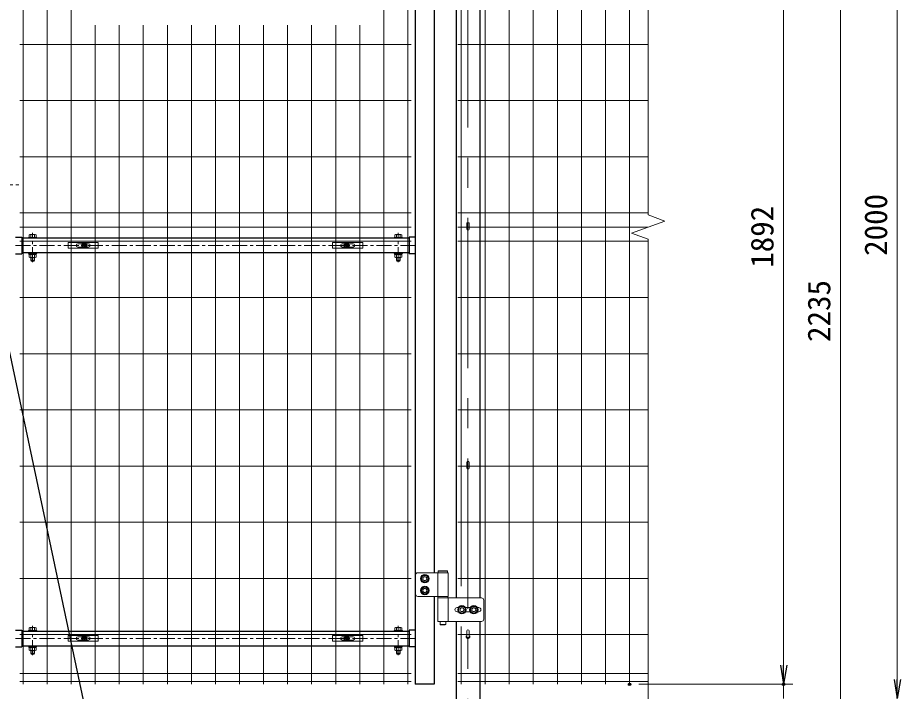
# Model space of a CAD drawing. Units: millimetres, scale not verified. Extents: x -4200 to 4200, y -2970 to 2970.
# Drawn here: x -2541 to -678, y -592 to 831 of the extents above; entities that cross this region are included whole.
import ezdxf
from ezdxf.enums import TextEntityAlignment as Align

# ---------------------------------------------------------------- set-up
doc = ezdxf.new("R2010")
doc.units = ezdxf.units.MM
doc.header["$LTSCALE"] = 10
doc.header["$PDMODE"] = 32
doc.header["$PDSIZE"] = 5
doc.linetypes.add('USER1', pattern=[50.8, 31.75, -6.35, 6.35, -6.35])
for name, color, linetype, lineweight in [('0-1_D-STR3', 3, 'Continuous', 13), ('0-2_D-BMK', 2, 'USER1', 13), ('0-3_D-STR1', 1, 'Continuous', 25), ('0-6_D-STR-TXT', 7, 'Continuous', 25), ('0-7_D-STR-DIM', 7, 'Continuous', 13), ('0-8_0', 7, 'Continuous', 25), ('0-9_Defpoints', 6, 'Continuous', 25), ('0-B_D-STR2', 7, 'Continuous', 13)]:
    doc.layers.add(name, color=color, linetype=linetype, lineweight=lineweight)
doc.styles.add('ＭＳ ゴシック', font='')
doc.styles.get('ＭＳ ゴシック').set_extended_font_data('MS Gothic')

# ---------------------------------------------------------------- blocks, each defined once
blk = doc.blocks.new('_Open')
at = {"layer": '0-8_0'}
blk.add_line((-10, 1.667), (0, 0), dxfattribs=at)
blk.add_lwpolyline([(-10, -1.667), (0, 0), (-10, 0)], dxfattribs=at)
blk = doc.blocks.new('U6')
at = {"layer": '0-1_D-STR3'}
for p, q in [((770, 9738.5), (770, 9722.5)), ((770, 9738.5), (950, 9738.5)), ((770, 9722.5), (950, 9722.5)), ((785, 9738.5), (785, 9793)), ((935, 9738.5), (785, 9738.5)), ((916.3, 9798.5), (803.8, 9798.5)), ((822.5, 9738.5), (822.5, 9793)), ((897.5, 9738.5), (897.5, 9793)), ((935, 9738.5), (935, 9793)), ((950, 9738.5), (950, 9722.5)), ((8490, 9738.5), (8490, 9722.5)), ((8670, 9738.5), (8490, 9738.5)), ((8670, 9722.5), (8490, 9722.5)), ((8505, 9738.5), (8505, 9793)), ((8505, 9738.5), (8655, 9738.5)), ((8523.7, 9798.5), (8636.2, 9798.5)), ((8542.5, 9738.5), (8542.5, 9793)), ((8617.5, 9738.5), (8617.5, 9793)), ((8655, 9738.5), (8655, 9793)), ((8670, 9738.5), (8670, 9722.5)), ((770, 9412.5), (770, 9396.5)), ((770, 9412.5), (950, 9412.5)), ((770, 9396.5), (950, 9396.5)), ((785, 9376.5), (785, 9317)), ((822.5, 9376.5), (822.5, 9317)), ((863.8, 9376.5), (852.2, 9396.5)), ((870.7, 9376.5), (859.2, 9396.5)), ((897.5, 9376.5), (897.5, 9317)), ((935, 9376.5), (935, 9317)), ((950, 9412.5), (950, 9396.5)), ((8490, 9412.5), (8490, 9396.5)), ((8670, 9412.5), (8490, 9412.5)), ((8670, 9396.5), (8490, 9396.5)), ((8505, 9376.5), (8505, 9317)), ((8542.5, 9376.5), (8542.5, 9317)), ((8569.3, 9376.5), (8580.9, 9396.5)), ((8576.2, 9376.5), (8587.8, 9396.5)), ((8617.5, 9376.5), (8617.5, 9317)), ((8655, 9376.5), (8655, 9317)), ((8670, 9412.5), (8670, 9396.5)), ((803.8, 9311.5), (916.3, 9311.5)), ((820, 9248.5), (820, 9311.5)), ((820, 9248.5), (830, 9238.5)), ((820, 9248.5), (900, 9248.5)), ((830, 9238.5), (830, 9311.5)), ((890, 9238.5), (830, 9238.5)), ((890, 9238.5), (890, 9311.5)), ((890, 9238.5), (900, 9248.5)), ((900, 9248.5), (900, 9311.5)), ((8636.2, 9311.5), (8523.7, 9311.5)), ((8540, 9248.5), (8540, 9311.5)), ((8550, 9238.5), (8540, 9248.5)), ((8620, 9248.5), (8540, 9248.5)), ((8550, 9238.5), (8550, 9311.5)), ((8550, 9238.5), (8610, 9238.5)), ((8610, 9238.5), (8610, 9311.5)), ((8620, 9248.5), (8610, 9238.5)), ((8620, 9248.5), (8620, 9311.5)), ((9630, 2655), (8990, 2655)), ((9414, 2655), (9414, 2155)), ((9432, 2695), (9422, 2685)), ((9622, 2655), (9422, 2655)), ((9612, 2695), (9432, 2695)), ((9612, 2695), (9622, 2685)), ((9622, 2685), (9622, 2655)), ((9630, 2655), (9630, 2155)), ((8940, 2605), (8940, 2205)), ((8990, 2155), (9630, 2155)), ((9414, 2125), (9414, 1625)), ((9414, 2125), (10334, 2125)), ((9417, 2155), (9417, 2125)), ((9417, 2155), (9627, 2155)), ((9417, 2125), (9627, 2125)), ((9627, 2155), (9627, 2125)), ((9630, 2125), (9630, 1625)), ((10384, 2075), (10384, 1675)), ((9775, 1875), (9775.1, 1875)), ((9820, 1920), (9847.1, 1920)), ((10002.9, 1920), (10097.1, 1920)), ((10252.9, 1920), (10280, 1920)), ((10325, 1875), (10325.1, 1875)), ((9820, 1830), (9847.1, 1830)), ((10002.9, 1830), (10097.1, 1830)), ((10252.9, 1830), (10280, 1830)), ((785, 1438.5), (785, 1493)), ((916.3, 1498.5), (803.8, 1498.5)), ((822.5, 1438.5), (822.5, 1493)), ((897.5, 1438.5), (897.5, 1493)), ((935, 1438.5), (935, 1493)), ((8505, 1438.5), (8505, 1493)), ((8523.7, 1498.5), (8636.2, 1498.5)), ((8542.5, 1438.5), (8542.5, 1493)), ((8617.5, 1438.5), (8617.5, 1493)), ((8655, 1438.5), (8655, 1493)), ((10334, 1625), (9414, 1625)), ((9462, 1625), (9462, 1565)), ((9472, 1555), (9462, 1565)), ((9582, 1565), (9462, 1565)), ((9572, 1555), (9472, 1555)), ((9572, 1555), (9582, 1565)), ((9582, 1625), (9582, 1565)), ((770, 1438.5), (770, 1422.5)), ((770, 1438.5), (950, 1438.5)), ((770, 1422.5), (950, 1422.5)), ((935, 1438.5), (785, 1438.5)), ((950, 1438.5), (950, 1422.5)), ((8490, 1438.5), (8490, 1422.5)), ((8670, 1438.5), (8490, 1438.5)), ((8670, 1422.5), (8490, 1422.5)), ((8505, 1438.5), (8655, 1438.5)), ((8670, 1438.5), (8670, 1422.5)), ((770, 1112.5), (770, 1096.5)), ((770, 1112.5), (950, 1112.5)), ((770, 1096.5), (950, 1096.5)), ((785, 1076.5), (785, 1017)), ((803.8, 1011.5), (916.3, 1011.5)), ((820, 948.5), (820, 1011.5)), ((820, 948.5), (830, 938.5)), ((820, 948.5), (900, 948.5)), ((822.5, 1076.5), (822.5, 1017)), ((830, 938.5), (830, 1011.5)), ((890, 938.5), (830, 938.5)), ((863.8, 1076.5), (852.2, 1096.5)), ((870.7, 1076.5), (859.2, 1096.5)), ((890, 938.5), (890, 1011.5)), ((890, 938.5), (900, 948.5)), ((897.5, 1076.5), (897.5, 1017)), ((900, 948.5), (900, 1011.5)), ((935, 1076.5), (935, 1017)), ((950, 1112.5), (950, 1096.5)), ((8490, 1112.5), (8490, 1096.5)), ((8670, 1112.5), (8490, 1112.5)), ((8670, 1096.5), (8490, 1096.5)), ((8505, 1076.5), (8505, 1017)), ((8636.2, 1011.5), (8523.7, 1011.5)), ((8540, 948.5), (8540, 1011.5)), ((8550, 938.5), (8540, 948.5)), ((8620, 948.5), (8540, 948.5)), ((8542.5, 1076.5), (8542.5, 1017)), ((8550, 938.5), (8550, 1011.5)), ((8550, 938.5), (8610, 938.5)), ((8569.3, 1076.5), (8580.9, 1096.5)), ((8576.2, 1076.5), (8587.8, 1096.5)), ((8610, 938.5), (8610, 1011.5)), ((8620, 948.5), (8610, 938.5)), ((8617.5, 1076.5), (8617.5, 1017)), ((8620, 948.5), (8620, 1011.5)), ((8655, 1076.5), (8655, 1017)), ((8670, 1112.5), (8670, 1096.5))]:
    blk.add_line(p, q, dxfattribs=at)
for points in [[(937, 9376.5), (783, 9376.5), (783, 9396.5)], [(937, 9376.5), (937, 9396.5), (783, 9396.5)], [(8503, 9376.5), (8657, 9376.5), (8657, 9396.5)], [(8503, 9376.5), (8503, 9396.5), (8657, 9396.5)], [(9622, 2685), (9422, 2685), (9422, 2655)], [(937, 1076.5), (783, 1076.5), (783, 1096.5)], [(937, 1076.5), (937, 1096.5), (783, 1096.5)], [(8503, 1076.5), (8657, 1076.5), (8657, 1096.5)], [(8503, 1076.5), (8503, 1096.5), (8657, 1096.5)]]:
    blk.add_lwpolyline(points, dxfattribs=at)
for points in [[(9140, 2611), (9069.9, 2570.5), (9069.9, 2489.5), (9140, 2449), (9210.2, 2489.5), (9210.2, 2570.5)], [(9140, 2361), (9069.9, 2320.5), (9069.9, 2239.5), (9140, 2199), (9210.2, 2239.5), (9210.2, 2320.5)], [(9925, 1956), (9854.9, 1915.5), (9854.9, 1834.5), (9925, 1794), (9995.2, 1834.5), (9995.2, 1915.5)], [(10175, 1956), (10104.9, 1915.5), (10104.9, 1834.5), (10175, 1794), (10245.2, 1834.5), (10245.2, 1915.5)]]:
    blk.add_lwpolyline(points, close=True, dxfattribs=at)
for centre, radius in [((9140, 2530), 90), ((9140, 2530), 70.3), ((9140, 2530), 45), ((9140, 2530), 40), ((9140, 2280), 90), ((9140, 2280), 70.3), ((9140, 2280), 45), ((9140, 2280), 40), ((9925, 1875), 90), ((9925, 1875), 70.3), ((9925, 1875), 45), ((9925, 1875), 40), ((10175, 1875), 90), ((10175, 1875), 70.3), ((10175, 1875), 45), ((10175, 1875), 40)]:
    blk.add_circle(centre, radius, dxfattribs=at)
for centre, radius, start, end in [((803.8, 9764), 34.5, 57.13278, 122.86722), ((860, 9668.6), 129.9, 73.22135, 106.77865), ((916.3, 9764), 34.5, 57.13278, 122.86722), ((8523.7, 9764), 34.5, 57.13278, 122.86722), ((8580, 9668.6), 129.9, 73.22135, 106.77865), ((8636.2, 9764), 34.5, 57.13278, 122.86722), ((803.8, 9346), 34.5, 237.13278, 302.86722), ((860, 9441.4), 129.9, 253.22135, 286.77865), ((916.3, 9346), 34.5, 237.13278, 302.86722), ((8523.7, 9346), 34.5, 237.13278, 302.86722), ((8580, 9441.4), 129.9, 253.22135, 286.77865), ((8636.2, 9346), 34.5, 237.13278, 302.86722), ((8990, 2605), 50, 90, 180), ((8990, 2205), 50, 180, 270), ((10334, 2075), 50, 0, 90), ((9820, 1875), 45, 90, 180), ((9820, 1875), 45, 180, 270), ((10280, 1875), 45, 0, 90), ((10280, 1875), 45, 270, 0), ((803.8, 1464), 34.5, 57.13278, 122.86722), ((860, 1368.6), 129.9, 73.22135, 106.77865), ((916.3, 1464), 34.5, 57.13278, 122.86722), ((8523.7, 1464), 34.5, 57.13278, 122.86722), ((8580, 1368.6), 129.9, 73.22135, 106.77865), ((8636.2, 1464), 34.5, 57.13278, 122.86722), ((10334, 1675), 50, 270, 0), ((803.8, 1046), 34.5, 237.13278, 302.86722), ((860, 1141.4), 129.9, 253.22135, 286.77865), ((916.3, 1046), 34.5, 237.13278, 302.86722), ((8523.7, 1046), 34.5, 237.13278, 302.86722), ((8580, 1141.4), 129.9, 253.22135, 286.77865), ((8636.2, 1046), 34.5, 237.13278, 302.86722)]:
    blk.add_arc(centre, radius, start, end, dxfattribs=at)
at = {"layer": '0-2_D-BMK'}
for p, q in [((-512.1, 10850), (568.4, 10850)), ((860, 9214), (860, 9834.9)), ((8580, 9214), (8580, 9834.9)), ((500, 9567.5), (8940, 9567.5)), ((860, 914), (860, 1534.9)), ((8580, 914), (8580, 1534.9)), ((500, 1267.5), (8940, 1267.5))]:
    blk.add_line(p, q, dxfattribs=at)
at = {"layer": '0-3_D-STR1'}
for p, q in [((8940, 19150), (8940, 300)), ((9340, 18270), (9340, 2655)), ((500, 9742.5), (630, 9742.5)), ((630, 9742.5), (630, 9392.5)), ((8810, 9722.5), (630, 9722.5)), ((8940, 9742.5), (8810, 9742.5)), ((8810, 9742.5), (8810, 9392.5)), ((500, 9392.5), (630, 9392.5)), ((8810, 9412.5), (630, 9412.5)), ((8940, 9392.5), (8810, 9392.5)), ((9340, 2155), (9340, 300)), ((500, 1442.5), (630, 1442.5)), ((630, 1442.5), (630, 1092.5)), ((630, 1422.5), (8810, 1422.5)), ((500, 1092.5), (630, 1092.5)), ((630, 1112.5), (8810, 1112.5)), ((8940, 1092.5), (8810, 1092.5)), ((9340, 300), (8940, 300))]:
    blk.add_line(p, q, dxfattribs=at)
blk.add_lwpolyline([(8940, 1442.5), (8810, 1442.5), (8810, 1092.5)], dxfattribs=at)
at = {"layer": '0-9_Defpoints'}
for centre in [(1950, 9567.5), (7490, 9567.5), (1950, 1267.5), (7490, 1267.5)]:
    blk.add_circle(centre, 40, dxfattribs=at)
blk = doc.blocks.new('A$C1aa64d16')
at = {"layer": '0-1_D-STR3'}
for p, q in [((-339.9, 60), (295.1, 60)), ((-339.9, -60), (-339.9, 60)), ((-137.4, 35), (-45.6, 35)), ((-18.5, 4.2), (-31.5, 3.9)), ((-31.5, 3.9), (-31.5, -4)), ((-4, 31.5), (-4.2, 18.5)), ((-4, 31.5), (4, 31.5)), ((4, 31.5), (4.2, 18.5)), ((18.5, 4.2), (31.5, 3.9)), ((31.5, 3.9), (31.5, -4)), ((45.6, 35), (92.6, 35)), ((-137.4, -35), (-45.6, -35)), ((-18.5, -4.2), (-31.5, -4)), ((-4, -31.5), (-4.2, -18.5)), ((18.5, -4.2), (31.5, -4)), ((45.6, -35), (92.6, -35))]:
    blk.add_line(p, q, dxfattribs=at)
for points in [[(-339.9, -60), (295.1, -60), (295.1, 60)], [(-4, -31.5), (4, -31.5), (4.2, -18.5)]]:
    blk.add_lwpolyline(points, dxfattribs=at)
for radius in [57.5, 52.5]:
    blk.add_circle((0, 0), radius, dxfattribs=at)
for centre, radius, start, end in [((-137.4, 0), 35, 90, 270), ((-19.1, 19), 14.9, 270, 0), ((19.1, 19), 14.9, 180, 270), ((92.6, 0), 35, 270, 90), ((-19.1, -19), 14.9, 0, 90), ((19.1, -19), 14.9, 90, 180)]:
    blk.add_arc(centre, radius, start, end, dxfattribs=at)
blk = doc.blocks.new('A$Cf29bf4b8')
at = {"layer": '0-1_D-STR3'}
for p, q in [((-295.2, 60), (339.8, 60)), ((-295.2, -60), (-295.2, 60)), ((-92.7, 35), (-45.6, 35)), ((-18.5, 4.2), (-31.5, 3.9)), ((-31.5, 3.9), (-31.5, -4)), ((-4, 31.5), (-4.2, 18.5)), ((-4, 31.5), (4, 31.5)), ((4, 31.5), (4.2, 18.5)), ((18.5, 4.2), (31.5, 3.9)), ((31.5, 3.9), (31.5, -4)), ((45.6, 35), (137.3, 35)), ((-92.7, -35), (-45.6, -35)), ((-18.5, -4.2), (-31.5, -4)), ((-4, -31.5), (-4.2, -18.5)), ((18.5, -4.2), (31.5, -4)), ((45.6, -35), (137.3, -35))]:
    blk.add_line(p, q, dxfattribs=at)
for points in [[(-295.2, -60), (339.8, -60), (339.8, 60)], [(-4, -31.5), (4, -31.5), (4.2, -18.5)]]:
    blk.add_lwpolyline(points, dxfattribs=at)
for radius in [57.5, 52.5]:
    blk.add_circle((0, 0), radius, dxfattribs=at)
for centre, radius, start, end in [((-92.7, 0), 35, 90, 270), ((-19.1, 19), 14.9, 270, 0), ((19.1, 19), 14.9, 180, 270), ((137.3, 0), 35, 270, 90), ((-19.1, -19), 14.9, 0, 90), ((19.1, -19), 14.9, 90, 180)]:
    blk.add_arc(centre, radius, start, end, dxfattribs=at)
blk = doc.blocks.new('MLeader4')
at = {"layer": '0-6_D-STR-TXT'}
blk.add_line((-2588.82, 232.48), (-2590.61, 272.99), dxfattribs=at)
for points in [[(-2575.78, 235.25), (-2590.61, 272.99), (-2582.3, 233.86)], [(-2582.3, 233.86), (-2365.6, -786.84), (-2152.21, -786.84), (-2137.89, -786.84)]]:
    blk.add_lwpolyline(points, dxfattribs=at)

msp = doc.modelspace()

# ---------------------------------------------------------------- linework, layer by layer
at = {"layer": '0-1_D-STR3'}
for p, q in [((-1593.21, 396.66), (-1593.21, 384.49)), ((-1588.01, 396.66), (-1588.01, 384.49)), ((-1593.21, -107.94), (-1593.21, -120.11)), ((-1588.01, -107.94), (-1588.01, -120.11)), ((-1593.21, -463.84), (-1593.21, -476.01)), ((-1588.01, -463.84), (-1588.01, -476.01))]:
    msp.add_line(p, q, dxfattribs=at)
for centre in [(-1590.61, 384.49), (-1590.61, -120.11), (-1590.61, -476.01)]:
    msp.add_arc(centre, 2.6, 180, 0, dxfattribs=at)
for centre in [(-1590.61, 396.64), (-1590.61, -107.96), (-1590.61, -463.86)]:
    msp.add_ellipse(centre, major_axis=(-2.6, 0), ratio=0.649974, start_param=3.1415927, end_param=6.2831853, dxfattribs=at)
at = {"layer": '0-2_D-BMK'}
msp.add_line((-1590.61, 1424.07), (-1590.61, -937.01), dxfattribs=at)
at = {"layer": '0-3_D-STR1'}
for p, q in [((-1615.61, 1166.99), (-1615.61, -394.51)), ((-1565.61, 1166.99), (-1565.61, -394.51)), ((-1615.61, -444.51), (-1615.61, -907.01)), ((-1565.61, -444.51), (-1565.61, -907.01))]:
    msp.add_line(p, q, dxfattribs=at)
msp.add_arc((-1590.61, -476.03), 4, 162.5424, 17.4576, dxfattribs=at)
at = {"layer": '0-7_D-STR-DIM'}
for p, q in [((-684.29, 1352.99), (-684.29, -567.01)), ((-804.29, -867.01), (-804.29, 1287.99)), ((-924.29, 1274.99), (-924.29, -537.01)), ((-924.29, -537.01), (-924.29, -497.01)), ((-1229.42, -577.01), (-904.29, -577.01)), ((-1229.42, -577.01), (-904.29, -577.01)), ((-924.29, -607.01), (-924.29, -577.01))]:
    msp.add_line(p, q, dxfattribs=at)
at = {"layer": '0-9_Defpoints'}
for p in [(-1249.42, -577.01), (-924.29, -577.01), (-924.29, -577.01)]:
    msp.add_point(p, dxfattribs=at)
at = {"layer": '0-B_D-STR2'}
for p, q in [((-1209.92, 414.14), (-1209.92, 1455.99)), ((-2529.76, 1392.99), (-2529.76, -577.01)), ((-2478.99, 1392.99), (-2478.99, -577.01)), ((-2428.22, 1392.99), (-2428.22, -577.01)), ((-1768.21, 1392.99), (-1768.21, -577.01)), ((-1717.44, 1392.99), (-1717.44, -577.01)), ((-1554.04, 1392.99), (-1554.04, -577.01)), ((-1503.27, 1392.99), (-1503.27, -577.01)), ((-1452.5, 1392.99), (-1452.5, -577.01)), ((-1401.73, 1392.99), (-1401.73, -577.01)), ((-1350.96, 1392.99), (-1350.96, -577.01)), ((-1300.19, 1392.99), (-1300.19, -577.01)), ((-1249.42, 1392.99), (-1249.42, -577.01)), ((-1604.81, 1147.15), (-1604.81, -370.17)), ((-2377.45, 815.07), (-2377.45, -577.01)), ((-2326.68, 815.07), (-2326.68, -577.01)), ((-2275.91, 815.07), (-2275.91, -577.01)), ((-2225.14, 815.07), (-2225.14, -577.01)), ((-2174.37, 815.07), (-2174.37, -577.01)), ((-2123.6, 815.07), (-2123.6, -577.01)), ((-2072.83, 815.07), (-2072.83, -577.01)), ((-2022.06, 815.07), (-2022.06, -577.01)), ((-1971.29, 815.07), (-1971.29, -577.01)), ((-1920.52, 815.07), (-1920.52, -577.01)), ((-1869.75, 815.07), (-1869.75, -577.01)), ((-1818.98, 815.07), (-1818.98, -577.01)), ((-2536.76, 774.42), (-1710.44, 774.42)), ((-1611.81, 774.42), (-1209.92, 774.42)), ((-2536.76, 655.77), (-1710.44, 655.77)), ((-1611.81, 655.77), (-1209.92, 655.77)), ((-2536.76, 537.13), (-1710.44, 537.13)), ((-1611.81, 537.13), (-1209.92, 537.13)), ((-2536.76, 418.49), (-1710.44, 418.49)), ((-1611.81, 418.49), (-1209.92, 418.49)), ((-1174.68, 401.31), (-1209.92, 414.14)), ((-1245.16, 375.66), (-1174.68, 401.31)), ((-2536.76, 388.49), (-1710.44, 388.49)), ((-1611.81, 388.49), (-1209.92, 388.49)), ((-1209.92, 362.84), (-1245.16, 375.66)), ((-2536.76, 358.49), (-1710.44, 358.49)), ((-1611.81, 358.49), (-1209.92, 358.49)), ((-1209.92, -700.01), (-1209.92, 362.84)), ((-2536.76, 239.85), (-1710.44, 239.85)), ((-1611.81, 239.85), (-1209.92, 239.85)), ((-2536.76, 121.2), (-1710.44, 121.2)), ((-1611.81, 121.2), (-1209.92, 121.2)), ((-2536.76, 2.56), (-1710.44, 2.56)), ((-1611.81, 2.56), (-1209.92, 2.56)), ((-2536.76, -116.08), (-1710.44, -116.08)), ((-1611.81, -116.08), (-1209.92, -116.08)), ((-2536.76, -234.73), (-1710.44, -234.73)), ((-1611.81, -234.73), (-1209.92, -234.73)), ((-2536.76, -353.37), (-1710.44, -353.37)), ((-1611.81, -353.37), (-1209.92, -353.37)), ((-1604.81, -455.23), (-1604.81, -577.01)), ((-2536.76, -472.01), (-1710.44, -472.01)), ((-1611.81, -472.01), (-1209.92, -472.01)), ((-2536.76, -554.16), (-1710.44, -554.16)), ((-1611.81, -554.16), (-1209.92, -554.16)), ((-2536.76, -571.16), (-1710.44, -571.16)), ((-1611.81, -571.16), (-1209.92, -571.16))]:
    msp.add_line(p, q, dxfattribs=at)

# ---------------------------------------------------------------- block references
at = {"layer": '0-6_D-STR-TXT'}
msp.add_blockref('MLeader4', (0, 0), dxfattribs=at)
at = {"layer": '0-7_D-STR-DIM', "xscale": 0.1, "yscale": 0.1}
for name, p in [('U6', (-2595.61, -607.01)), ('A$C1aa64d16', (-2400.61, 349.74)), ('A$Cf29bf4b8', (-1846.61, 349.74)), ('A$C1aa64d16', (-2400.61, -480.26)), ('A$Cf29bf4b8', (-1846.61, -480.26))]:
    msp.add_blockref(name, p, dxfattribs=at)
at = {"layer": '0-7_D-STR-DIM', "xscale": 4, "yscale": 4, "rotation": 270}
for p in [(-924.29, -577.01), (-924.29, -577.01), (-684.29, -607.01)]:
    msp.add_blockref('_Open', p, dxfattribs=at)

# ---------------------------------------------------------------- texts
at = {"layer": '0-7_D-STR-DIM', "style": 'ＭＳ ゴシック'}
for s, p in [('2000', (-691.04, 327.74)), ('1892', (-931.04, 302.61)), ('2235', (-811.04, 145.89))]:
    msp.add_text(s, height=48.09, rotation=90, dxfattribs=at).set_placement(p, align=Align.BOTTOM_LEFT)

doc.saveas('drawing.dxf')
